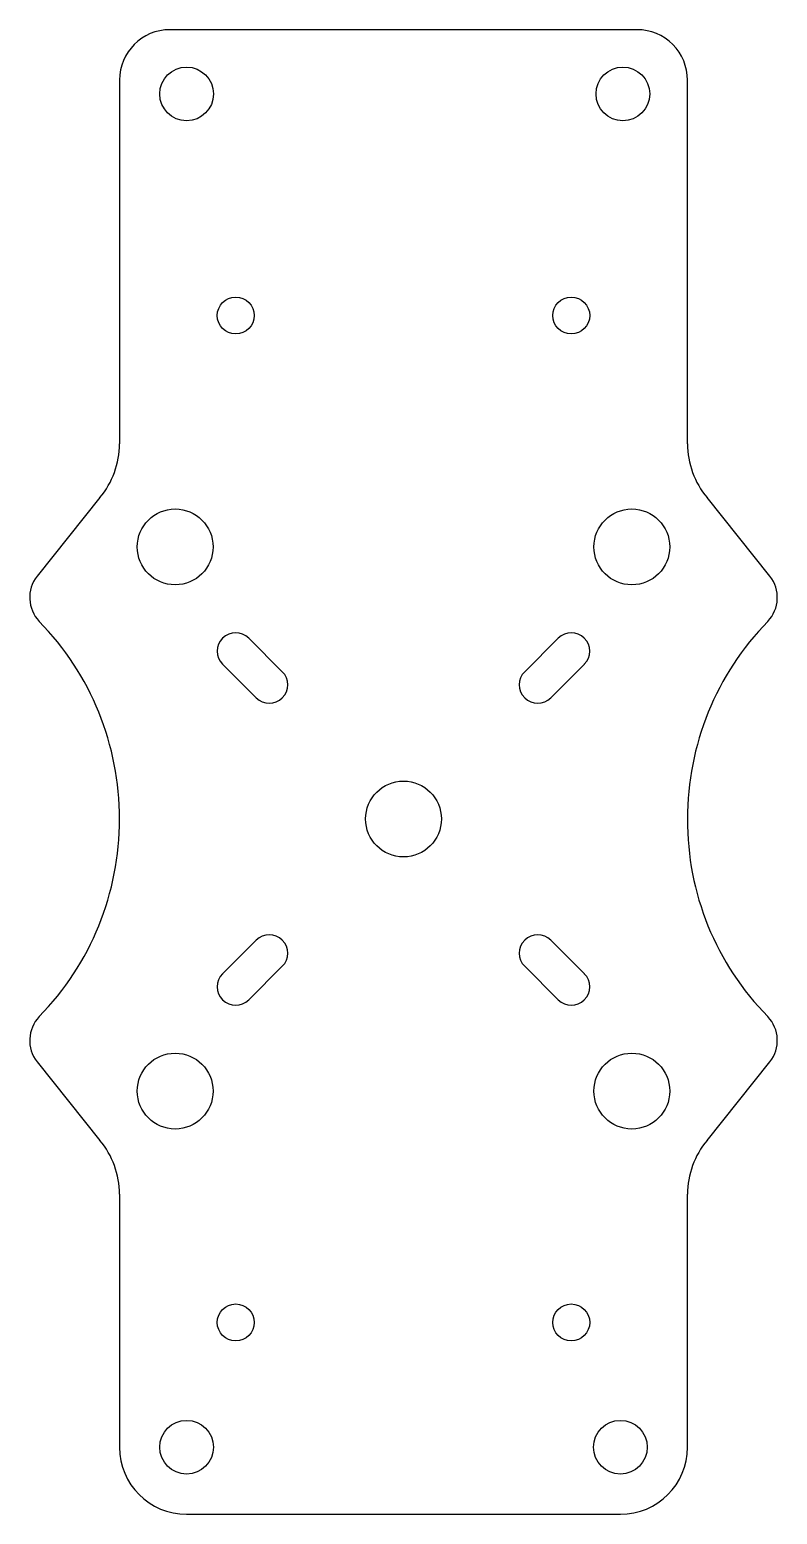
# Model space of a CAD drawing. Header units: millimetres. Extents: x 198.1 to 242.6, y -39.8 to 48.6.
import ezdxf

# ---------------------------------------------------------------- set-up
doc = ezdxf.new("R2010")
doc.units = ezdxf.units.MM
doc.header["$MEASUREMENT"] = 0
doc.layers.add('Ultra Micro Main Plate', color=130, linetype='Continuous')

msp = doc.modelspace()

# ---------------------------------------------------------------- linework, layer by layer
at = {"layer": 'Ultra Micro Main Plate'}
for p, q in [((234.28, 48.633), (206.427, 48.633)), ((203.427, 45.633), (203.427, 23.965)), ((237.28, 23.965), (237.28, 45.633)), ((202.257, 20.751), (198.51, 16.061)), ((242.196, 16.061), (238.449, 20.751)), ((213.131, 10.378), (211.131, 12.378)), ((227.575, 10.378), (229.575, 12.378)), ((211.575, 8.822), (209.575, 10.822)), ((229.131, 8.822), (231.131, 10.822)), ((211.575, -5.622), (209.575, -7.622)), ((229.131, -5.622), (231.131, -7.622)), ((213.131, -7.178), (211.131, -9.178)), ((227.575, -7.178), (229.575, -9.178)), ((198.51, -12.861), (202.257, -17.551)), ((238.449, -17.551), (242.196, -12.861)), ((203.427, -20.765), (203.427, -35.833)), ((237.28, -35.833), (237.28, -20.765)), ((207.427, -39.833), (233.28, -39.833))]:
    msp.add_line(p, q, dxfattribs=at)
for centre, radius in [((207.427, 44.803), 1.6), ((233.427, 44.803), 1.6), ((210.353, 31.6), 1.1), ((230.353, 31.6), 1.1), ((206.745, 17.814), 2.26), ((233.961, 17.814), 2.26), ((220.353, 1.6), 2.26), ((206.745, -14.614), 2.26), ((233.961, -14.614), 2.26), ((210.353, -28.4), 1.1), ((230.353, -28.4), 1.1), ((207.427, -35.833), 1.6), ((233.28, -35.833), 1.6)]:
    msp.add_circle(centre, radius, dxfattribs=at)
for centre, radius, start, end in [((206.427, 45.633), 3, 90.00012, 180), ((234.28, 45.633), 3, 360, 90.00012), ((198.427, 23.965), 5, 320, 0), ((242.28, 23.965), 5, 180, 220), ((200.131, 14.794), 2.057, 141.98494, 223.55503), ((240.576, 14.794), 2.057, 316.44497, 38.01506), ((186.641, 1.638), 16.786, 359.87047, 44.37052), ((254.066, 1.638), 16.786, 135.62948, 180.12953), ((210.353, 11.6), 1.1, 45, 225), ((230.353, 11.6), 1.1, 315, 135), ((212.353, 9.6), 1.1, 225, 45), ((228.353, 9.6), 1.1, 135, 315), ((186.657, 1.555), 16.769, 315.60621, 0.1528), ((253.867, 1.481), 16.587, 179.58929, 224.6517), ((212.353, -6.4), 1.1, 315, 135), ((228.353, -6.4), 1.1, 45, 225), ((210.353, -8.4), 1.1, 135, 315), ((230.353, -8.4), 1.1, 225, 45), ((200.131, -11.594), 2.057, 136.44498, 218.01506), ((240.576, -11.594), 2.057, 321.98494, 43.55502), ((198.427, -20.765), 5, 0, 40), ((242.28, -20.765), 5, 140, 180), ((207.427, -35.833), 4, 180, 270), ((233.28, -35.833), 4, 270, 360)]:
    msp.add_arc(centre, radius, start, end, dxfattribs=at)

doc.saveas('drawing.dxf')
